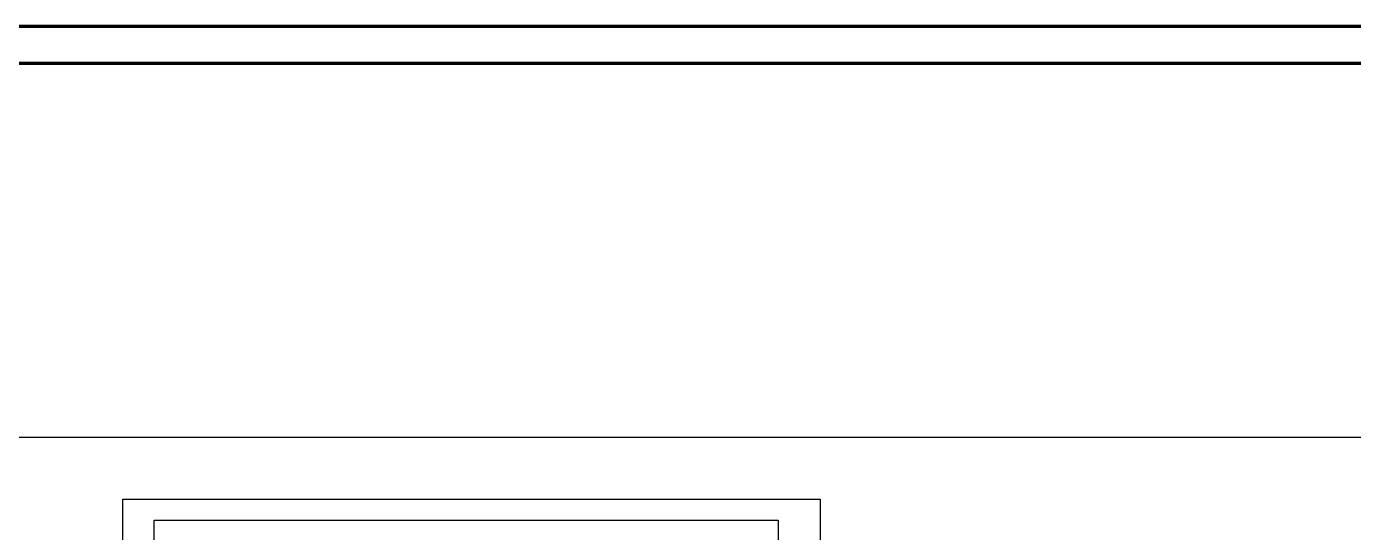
# Model space of a CAD drawing. Extents: x 846 to 947, y 375 to 797.
# Drawn here: x 857.65 to 872.11, y 436.21 to 441.73 of the extents above; entities that cross this region are included whole.
import ezdxf

# ---------------------------------------------------------------- set-up
doc = ezdxf.new("R2010")
doc.units = 0
doc.header["$MEASUREMENT"] = 0
doc.layers.get('0').update_dxf_attribs({"color": 252, "linetype": 'CONTINUOUS', "lineweight": 30})
doc.layers.add('2', color=2, linetype='CONTINUOUS')
doc.layers.add('Fire', color=1, linetype='CONTINUOUS', lineweight=30)
doc.layers.add('UG-BORDER', color=20, linetype='CONTINUOUS', lineweight=80)

msp = doc.modelspace()

# ---------------------------------------------------------------- linework, layer by layer
msp.add_lwpolyline([(849.999, 423.696), (874.158, 423.696), (874.158, 437.248), (849.999, 437.248)], close=True)
at = {"layer": '2', "color": 9}
for p, q in [((858.697, 436.577), (866.296, 436.577)), ((858.697, 425.747), (858.697, 436.577)), ((866.296, 436.577), (866.296, 432.131)), ((859.039, 436.349), (865.84, 436.349)), ((859.039, 426.089), (859.039, 436.349)), ((865.84, 436.349), (865.84, 432.131))]:
    msp.add_line(p, q, dxfattribs=at)
at = {"layer": 'Fire', "color": 9}
msp.add_line((860.181, 436.349), (861.332, 436.349), dxfattribs=at)
at = {"layer": 'UG-BORDER'}
for p, q in [((942.366, 441.731), (846.366, 441.731)), ((941.961, 441.326), (846.77, 441.326))]:
    msp.add_line(p, q, dxfattribs=at)

doc.saveas('drawing.dxf')
